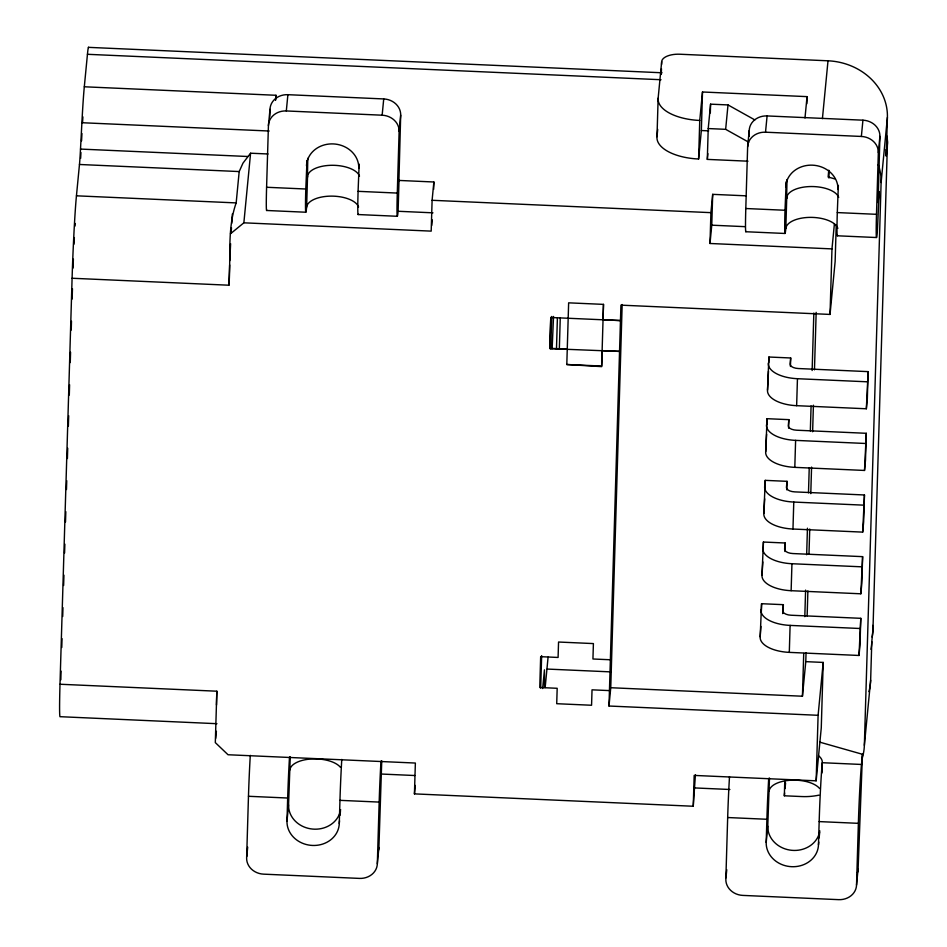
<?xml version="1.0" encoding="UTF-8"?>
<svg xmlns="http://www.w3.org/2000/svg" width="947" height="947" viewBox="0 0 947 947"><rect width="100%" height="100%" fill="white"/><g stroke="black" fill="none" stroke-linecap="round" stroke-linejoin="round"><path stroke-width="1.42" d="M602.114 350.946L601.653 366.631L566.803 364.512L568.638 302.839L603.499 304.378L603.038 319.802L620.463 320.571L550.763 317.482L549.84 348.626L619.539 351.408L602.114 350.639M603.499 304.378L601.665 366.051L566.803 364.512M216.946 723.697L60.158 716.69A61.07 1.681 -87.5 0 1 60.004 684.243L72.09 278.252A61.07 1.681 -87.5 0 1 76.447 195.816L79.465 164.482A26.173 0.722 -87.5 0 0 80.507 149.081L81.892 122.719A61.07 1.681 -87.5 0 1 84.307 86.781L87.444 54.299A61.07 1.681 -87.5 0 1 88.675 47.48M61.082 671.127L60.987 674.075A39.265 1.077 -87.5 0 0 60.833 679.828M61.78 647.499L62.04 638.645M62.703 616.497L62.964 607.643M63.627 585.495L63.934 575.16M64.585 553.012L64.858 544.158M65.509 522.01L65.817 511.676M66.479 489.54L66.74 480.674M67.403 458.537L67.711 448.203M68.373 426.055L68.681 415.721M69.297 395.053L69.593 384.719M70.256 362.571L70.563 352.237M71.226 330.089L71.487 321.234M72.15 299.086L72.457 288.752M60.004 684.243L216.839 691.203L215.312 742.602L228.038 754.747L415.366 763.045L414.443 793.882L693.251 806.252L695.418 774.729M72.09 278.252L228.914 285.213C231.127 257.844 226.901 229.067 236.17 202.907L239.189 171.561L242.977 163.133L250.588 153.213L268.013 153.982M250.292 755.363A43.621 1.196 -87.5 0 0 248.469 796.285L246.634 857.958A17.448 15.412 5.5 0 0 263.609 874.152L359.446 878.402A17.448 15.412 5.5 0 0 377.332 863.759L378.907 847.494L381.748 760.82M266.805 210.116A43.621 1.196 -87.5 0 1 266.592 187.269L268.427 125.608L270.002 109.331A17.448 15.412 5.5 0 1 287.888 94.688L383.724 98.938A17.448 15.412 5.5 0 1 400.688 115.132L398.888 181.41L399.018 180.439L433.868 181.99L433.655 189.329M269.777 116.67L270.002 109.331M339.535 820.765L339.275 823.476A26.173 23.13 5.5 0 1 312.439 845.446A26.173 23.13 5.5 0 1 286.988 821.156L287.675 798.025A43.621 1.196 -87.5 0 1 289.498 757.103M358.57 206.979A26.173 12.24 1.7 0 0 331.201 196.124A26.173 12.24 1.7 0 0 306.615 207.227A43.621 1.196 -87.5 0 1 305.798 189.009L307.017 160.457M286.988 821.156L288.563 804.891L290.267 756.771M307.799 158.291L307.408 177.361L307.538 176.391A26.173 12.24 1.7 0 1 332.113 165.287A26.173 12.24 1.7 0 1 359.493 176.142M306.615 207.227L307.538 176.391M339.275 823.476L339.961 800.345A43.621 1.196 -87.5 0 1 341.772 759.423M358.297 214.176A43.621 1.196 -87.5 0 1 358.084 191.33L359.162 164.139M377.332 863.759L379.167 802.085A43.621 1.196 -87.5 0 1 380.978 761.163M432.957 212.826L398.107 211.276A43.621 1.196 -87.5 0 1 397.29 193.07L399.125 131.396L400.688 115.132M398.107 211.276L399.018 180.439M433.868 181.99L432.104 200.291L431.193 231.127L243.864 222.817L230.452 233.802M550.763 317.482L549.84 348.318L567.265 349.088M540.69 688.055L541.648 655.62M550.775 348.922L551.746 316.476M552.137 348.768L553.533 316.452M544.478 687.415L544.454 669.849L542.655 688.528M556.469 349.23L557.392 318.251M559.334 349.076L560.257 318.074M608.992 706.024L610.756 687.723L802.44 696.223L805.779 661.645L823.203 662.427L818.101 715.293L608.992 706.024L620.924 305.147L830.034 314.428L835.136 261.55L836.225 225.149M610.756 687.723L622.167 304.532M806.832 103.768L807.045 96.63L702.496 91.989L701.348 130.532L698.602 159.001A43.621 20.396 1.7 0 1 656.993 136.735L658.141 98.192L661.681 61.591A17.448 8.156 1.7 0 1 679.887 54.228L828.009 60.797A61.07 53.955 5.5 0 1 887.398 117.464L886.25 156.006A61.07 53.955 5.5 0 0 886.001 149.579M661.302 74.434L661.468 68.729M661.598 64.443L661.681 61.591M698.602 159.001L699.75 120.458L702.496 91.989M747.976 161.191L707.314 159.392L708.226 128.555L710.581 104.158L728.006 104.928L754.854 119.914M710.321 112.965L710.581 104.158M693.251 806.252L694.175 775.415L816.148 780.825L821.262 727.947L823.203 662.427M834.402 223.847L831.975 248.895L710.001 243.486L710.913 212.649L712.689 194.348L746.082 195.828M710.001 243.486L711.765 225.185L712.689 194.348M729.498 776.611A43.621 1.196 -87.5 0 0 727.675 817.533L725.84 879.207A17.448 15.412 5.5 0 0 742.815 895.4L838.651 899.65A17.448 15.412 5.5 0 0 856.538 885.007L858.112 868.73L862.468 754.286L819.889 742.188M746.011 231.364A43.621 1.196 -87.5 0 1 745.798 208.518L747.633 146.844L749.207 130.579A17.448 15.412 5.5 0 1 767.094 115.936L862.93 120.186A17.448 15.412 5.5 0 1 879.905 136.38L878.094 202.658L879.207 191.519L877.313 232.524A43.621 1.196 -87.5 0 1 876.496 214.318L878.331 152.645L879.905 136.38M749.03 136.451L749.207 130.579M783.358 604.671L782.767 610.768A8.724 4.084 1.7 0 0 791.088 615.23L860.787 618.32L859.983 645.298L859 655.466L789.301 652.376A30.541 14.276 1.7 0 1 760.181 636.786L761.577 603.713L783.358 604.671L783.098 613.194M785.193 542.998L784.601 549.106A8.724 4.084 1.7 0 0 792.923 553.557L862.622 556.647L861.817 583.624L860.835 593.793L791.136 590.703A30.541 14.276 1.7 0 1 762.015 575.113L763.412 542.039L785.193 542.998L784.933 551.521M787.028 481.325L786.436 487.433A8.724 4.084 1.7 0 0 794.758 491.884L864.457 494.973L863.652 521.951L862.681 532.119L792.97 529.03A30.541 14.276 1.7 0 1 763.85 513.44L765.247 480.366L787.028 481.325L786.768 489.848M788.863 419.651L788.271 425.759A8.724 4.084 1.7 0 0 796.593 430.21L866.292 433.3L865.487 460.278L864.516 470.446L794.805 467.356A30.541 14.276 1.7 0 1 765.685 451.766L767.082 418.692L788.863 419.651L788.614 428.174M790.698 357.978L790.106 364.086A8.724 4.084 1.7 0 0 798.428 368.537L868.127 371.626L867.334 398.604L866.351 408.773L796.64 405.683A30.541 14.276 1.7 0 1 767.52 390.105L768.917 357.019L790.698 357.978L790.449 366.501M760.903 626.429L760.181 636.786M761.317 612.224L761.577 603.713M762.82 561.914L762.015 575.113M763.199 549.13L763.412 542.039M764.691 498.82L763.85 513.44M765.081 486.048L765.247 480.366M766.62 434.306L765.685 451.766M766.916 424.374L767.082 418.692M768.491 371.212L767.52 390.105M768.751 362.701L768.917 357.019M818.741 842.013L818.48 844.724A26.173 23.13 5.5 0 1 791.645 866.694A26.173 23.13 5.5 0 1 766.194 842.404L766.892 819.273A43.621 1.196 -87.5 0 1 768.704 778.351M837.835 228.393A26.173 12.24 1.7 0 0 810.585 217.372A26.173 12.24 1.7 0 0 785.821 228.464A43.621 1.196 -87.5 0 1 785.004 210.258L786.223 181.706M766.194 842.404L767.768 826.139L769.473 778.02M787.016 179.539L786.614 198.598L786.744 197.639A26.173 12.24 1.7 0 1 811.319 186.535A26.173 12.24 1.7 0 1 838.699 197.39M785.821 228.464L786.744 197.639M782.684 613.609L782.767 610.768M819.013 795.137A61.07 53.955 5.5 0 1 801.766 796.557L784.341 795.788L784.767 781.512M789.301 652.376L790.106 625.399A30.541 14.276 1.7 0 1 760.986 609.809M791.136 590.703L791.941 563.725A30.541 14.276 1.7 0 1 762.82 548.135M792.97 529.03L793.775 502.052A30.541 14.276 1.7 0 1 764.655 486.462M794.805 467.356L795.61 440.379A30.541 14.276 1.7 0 1 766.49 424.789M796.64 405.683L797.445 378.705A30.541 14.276 1.7 0 1 768.325 363.115M802.44 696.223L803.719 653.477M804.808 616.639L805.601 590.111M806.655 554.741L807.448 528.213M808.489 492.831L809.235 467.782M810.336 430.932L811.082 405.884M812.135 370.514L813.84 313.031M805.779 661.645L806.051 652.803M807.14 615.964L807.886 590.904M808.987 554.066L809.732 529.006M810.786 493.636L811.567 467.108M812.621 431.737L813.414 405.209M814.467 369.839L816.172 312.356M828.897 178.012L829.11 170.673M816.148 780.825L818.101 715.293M830.034 314.428L831.975 248.895M818.48 844.724L819.167 821.594A43.621 1.196 -87.5 0 1 822.28 762.714A26.173 12.24 1.7 0 0 818.575 755.777M837.503 235.412A43.621 1.196 -87.5 0 1 837.29 212.578L838.367 185.387M821.972 772.989L822.28 762.714L861.486 764.454L862.468 754.286M859 655.466L860.787 618.32M860.835 593.793L862.622 556.647M862.681 532.119L864.457 494.973M864.516 470.446L866.292 433.3M866.351 408.773L868.127 371.626M856.538 885.007L858.373 823.334A43.621 1.196 -87.5 0 1 861.486 764.454M862.267 757.943A61.07 53.955 5.5 0 0 864.362 745.301L881.112 182.534L887.398 117.464M864.362 745.301L870.648 680.218L871.796 641.675L872.968 629.471L887.422 143.802A61.07 53.955 5.5 0 0 887.031 136.096M80.945 152.585L80.791 155.521A47.989 1.326 -87.5 0 1 80.637 158.362M81.56 140.866L81.951 133.551M243.864 222.817L250.588 153.213M275.565 99.684L275.991 95.28L84.307 86.781M215.715 738.364L216.401 731.285M268.427 125.608A17.448 15.412 5.5 0 1 286.314 110.953L287.888 94.688M246.765 856.609L247.688 847.115M399.125 131.396A17.448 15.412 5.5 0 0 382.15 115.203L383.724 98.938M340.056 815.343L340.447 811.271M431.737 225.493L432.27 219.858M414.443 793.882L415.26 785.442M545.152 687.558L548.088 657.147M656.993 136.735L657.703 129.419M707.314 159.392L707.871 153.651M748.663 142.168L725.651 129.325L728.006 104.928M747.633 146.844A17.448 15.412 5.5 0 1 765.519 132.201L767.094 115.936M725.97 877.857L726.763 869.725M804.986 117.984L807.045 96.63M822.422 118.635L828.009 60.797M828.767 170.223L828.116 177.006L835.207 179.019M784.341 795.788L784.613 792.935M785.027 788.662L785.584 782.968M878.331 152.645A17.448 15.412 5.5 0 0 861.368 136.451L862.93 120.186M819.131 837.941L819.652 832.52M886.25 156.006L887.422 143.802A61.07 28.552 1.7 0 0 887.197 139.73M88.45 47.35L662 72.777M87.444 54.299L661.006 79.726M708.226 128.555L725.651 129.325M286.314 110.953L382.15 115.203M765.519 132.201L861.368 136.451M701.348 130.532L708.711 130.864M81.892 122.719L269.161 131.017M80.507 149.081L247.889 156.504M79.465 164.482L239.189 171.561M266.592 187.269L305.798 189.009M358.084 191.33L397.29 193.07M745.798 208.518L785.004 210.258M837.29 212.578L876.496 214.318M432.104 200.291L710.913 212.649M76.447 195.816L236.17 202.907M711.765 225.185L745.171 226.664M266.581 210.483L305.786 212.223M358.073 214.543L397.278 216.283M745.786 231.731L785.004 233.471M837.278 235.791L876.484 237.531M797.445 378.705L867.144 381.795M795.61 440.379L865.309 443.468M793.775 502.052L863.475 505.142M791.941 563.725L861.64 566.815M790.106 625.399L859.805 628.488M610.365 659.763L592.94 658.994L593.402 643.581L558.552 642.03L558.091 657.455L540.666 656.673L539.754 687.51L557.179 688.291L556.718 703.704L591.567 705.255L592.029 689.83L609.454 690.6M547.248 669.067L610.815 671.885M381.357 774.042L414.762 775.522M695.027 787.951L729.877 789.49M248.469 796.285L287.675 798.025M339.961 800.345L379.167 802.085M727.675 817.533L766.892 819.273M819.167 821.594L858.373 823.334M73.073 268.084A39.265 1.077 -87.5 0 1 73.369 259.147M74.008 244.196A39.265 1.077 -87.5 0 1 74.351 237.543M75.026 226.073A39.265 1.077 -87.5 0 1 75.204 223.445M82.578 122.068A39.265 1.077 -87.5 0 1 82.898 116.895M872.743 625.399A61.07 28.552 1.7 0 1 872.968 629.471A61.07 53.955 5.5 0 1 872.128 637.13M306.485 165.891A26.173 23.13 5.5 0 1 333.32 143.92A26.173 23.13 5.5 0 1 358.771 168.199M228.914 285.213A61.07 1.681 -87.5 0 1 229.636 264.947M229.813 260.697A61.07 1.681 -87.5 0 1 230.606 243.699M231.175 232.855A61.07 1.681 -87.5 0 1 231.47 227.718M231.743 223.314A61.07 1.681 -87.5 0 1 232.358 213.998M289.877 769.982A26.173 12.24 1.7 0 1 311.729 758.961A26.173 12.24 1.7 0 1 340.375 767.236M275.541 100.394A61.07 1.681 -87.5 0 1 275.991 95.28M378.907 847.494A17.448 15.412 5.5 0 1 378.551 850.157M340.624 809.614A26.173 23.13 5.5 0 1 312.652 829.075A26.173 23.13 5.5 0 1 288.563 804.891M216.496 705.018A61.07 1.681 -87.5 0 1 216.839 691.203M785.702 187.127A26.173 23.13 5.5 0 1 812.526 165.169A26.173 23.13 5.5 0 1 837.977 189.447M871.796 641.675A61.07 53.955 5.5 0 1 870.944 649.334M870.648 680.218A61.07 53.955 5.5 0 1 868.908 691.63M878.283 164.742A61.07 53.955 5.5 0 1 881.112 182.534M769.082 791.23A26.173 12.24 1.7 0 1 790.934 780.21A26.173 12.24 1.7 0 1 819.581 788.484M858.112 868.73A17.448 15.412 5.5 0 1 857.402 872.696M699.75 120.458A43.621 20.396 1.7 0 1 658.141 98.192M819.83 830.862A26.173 23.13 5.5 0 1 791.858 850.323A26.173 23.13 5.5 0 1 767.768 826.139"/></g></svg>
